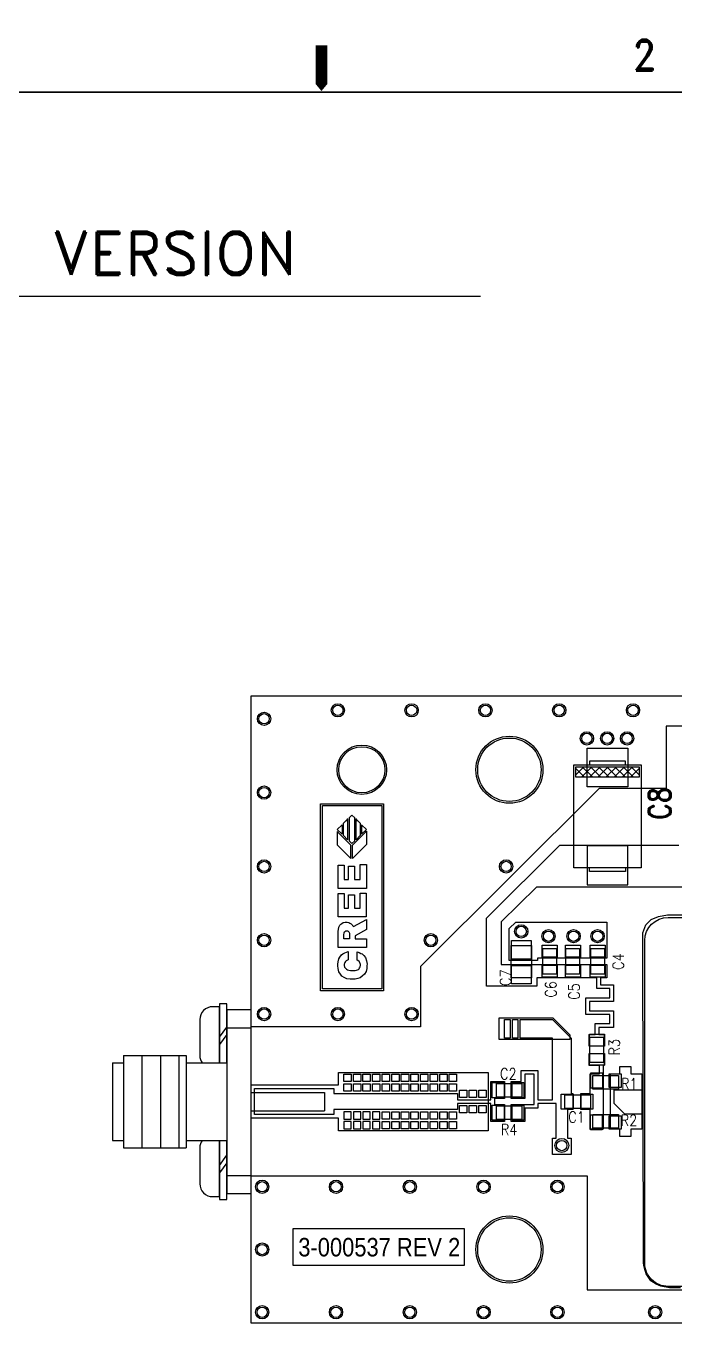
# Model space of a CAD drawing. Header units: inches. Extents: x 10.9 to 26.7, y -6.2 to 5.6.
# Drawn here: x 13.83 to 15.587, y 2.013 to 5.583 of the extents above; entities that cross this region are included whole.
import ezdxf
from ezdxf.enums import TextEntityAlignment as Align

# ---------------------------------------------------------------- set-up
doc = ezdxf.new("R2010")
doc.units = ezdxf.units.IN
doc.header["$MEASUREMENT"] = 0
doc.linetypes.add('FILLPOLYEX', pattern=[101, 100, 1])
doc.linetypes.add('FILLPOLYIN', pattern=[101, 100, 1])
for name, color, linetype in [('BORDER', 9, 'Continuous'), ('COMP', 10, 'Continuous'), ('CUTOUT_FAB_pill-flange', 7, 'Continuous'), ('MASK', 3, 'Continuous'), ('PCBHOLE', 200, 'Continuous'), ('REF_DES', 7, 'Continuous'), ('Substrate_Outline', 2, 'Continuous'), ('TEXT', 7, 'Continuous'), ('TEXT_CLEAR', 7, 'Continuous'), ('TOP', 5, 'Continuous'), ('VIA_28mil', 250, 'Continuous')]:
    doc.layers.add(name, color=color, linetype=linetype)
doc.layers.add('DIM', color=1, linetype='Continuous', plot=False)
doc.layers.add('HARDWARE', color=40, linetype='Continuous', plot=False)
doc.styles.add('ARIAL_NEW', font='ARIAL.TTF', dxfattribs={"width": 0.85})
doc.styles.add('DATE', font='ROMANS.SHX', dxfattribs={"width": 0.55})
doc.styles.add('NAME', font='ROMANS.shx', dxfattribs={"width": 0.6})
doc.styles.add('ROMAND', font='romand.shx')
doc.styles.add('ROMANS', font='romans.shx')

# ---------------------------------------------------------------- blocks, each defined once
blk = doc.blocks.new('CAP0805B')
at = {"layer": 'COMP'}
blk.add_lwpolyline([(0.0435, -0.0275), (-0.0435, -0.0275), (-0.0435, 0.0275), (0.0435, 0.0275)], close=True, dxfattribs=at)
at = {"layer": 'REF_DES', "style": 'ROMAND', "width": 0.85}
blk.add_attdef('REFDES', text='', height=0.06, dxfattribs=at).set_placement((0, -0.03), align=Align.CENTER)
blk = doc.blocks.new('CAP0603A')
at = {"layer": 'COMP'}
blk.add_lwpolyline([(-0.0345, -0.0185), (-0.0345, 0.0185), (0.0345, 0.0185), (0.0345, -0.0185)], close=True, dxfattribs=at)
at = {"layer": 'REF_DES', "style": 'ROMAND', "width": 0.85}
blk.add_attdef('REFDES', text='', height=0.06, dxfattribs=at).set_placement((0, -0.031), align=Align.CENTER)
blk = doc.blocks.new('*X13')
at = {"color": 0}
for p, q in [((-0.1345, 0.0644), (-0.1129, 0.086)), ((-0.1062, 0.062), (-0.1302, 0.086)), ((-0.1062, 0.0841), (-0.1081, 0.086)), ((-0.1345, 0.0423), (-0.1062, 0.0705)), ((-0.1062, 0.0399), (-0.1345, 0.0682)), ((-0.1345, 0.0202), (-0.1062, 0.0484)), ((-0.1062, 0.0178), (-0.1345, 0.0461)), ((-0.1345, -0.0019), (-0.1062, 0.0264)), ((-0.1062, -0.0043), (-0.1345, 0.024)), ((-0.1345, -0.024), (-0.1062, 0.0043)), ((-0.1062, -0.0264), (-0.1345, 0.0019)), ((-0.1345, -0.0461), (-0.1062, -0.0178)), ((-0.1062, -0.0484), (-0.1345, -0.0202)), ((-0.1345, -0.0682), (-0.1062, -0.0399)), ((-0.1062, -0.0705), (-0.1345, -0.0423)), ((-0.1129, -0.086), (-0.1345, -0.0644)), ((-0.1302, -0.086), (-0.1062, -0.062)), ((-0.1081, -0.086), (-0.1062, -0.0841))]:
    blk.add_line(p, q, dxfattribs=at)
blk = doc.blocks.new('TANT2_2')
at = {"layer": 'COMP'}
for points in [[(-0.1395, 0.091), (0.1395, 0.091), (0.1395, -0.091), (-0.1395, -0.091)], [(0.1062, 0.086), (0.1345, 0.086), (0.1345, -0.086), (0.1062, -0.086)]]:
    blk.add_lwpolyline(points, close=True, dxfattribs=at)
for points in [[(-0.1395, -0.049), (-0.1495, -0.049), (-0.1495, 0.049), (-0.1395, 0.049)], [(0.1395, -0.049), (0.1495, -0.049), (0.1495, 0.049), (0.1395, 0.049)]]:
    blk.add_lwpolyline(points, dxfattribs=at)
at = {"layer": 'COMP', "rotation": 180}
blk.add_blockref('*X13', (0, 0), dxfattribs=at)
at = {"layer": 'REF_DES', "style": 'ROMAND', "width": 0.85}
blk.add_attdef('REFDES', text='', height=0.06, dxfattribs=at).set_placement((0, 0), align=Align.CENTER)
blk = doc.blocks.new('block_template(1)_2000')
at = {"layer": 'BORDER'}
blk.add_lwpolyline([(-1.823, -0.14819, 0, 0.0127, 0), (-1.823, -0.14058, 0.00383, 0.00383, 0), (-1.823, -0.13293, 0.00383, 0.00383, 0)], format="xyseb", dxfattribs=at)
at = {"layer": 'BORDER', "const_width": 0.00061}
blk.add_lwpolyline([(-1.3951, -0.14854), (-2.25091, -0.14854), (-2.25091, -0.77875), (-1.3951, -0.77875)], close=True, dxfattribs=at)
at = {"layer": 'BORDER', "style": 'ROMAND', "width": 0.9}
blk.add_text('2', height=0.01017, dxfattribs=at).set_placement((-1.71906, -0.14129))
at = {"layer": 'TEXT'}
for tag, height, style, p in [('REVBL', 0.00533, 'ROMANS', (-1.66436, -0.17826)), ('SFINISH', 0.00269, 'ROMANS', (-1.67501, -0.71093)), ('TITLE1', 0.00665, 'ROMAND', (-1.48586, -0.73643)), ('TITLE2', 0.00665, 'ROMAND', (-1.48586, -0.74709)), ('REV.', 0.00665, 'ROMAND', (-1.40325, -0.76575))]:
    blk.add_attdef(tag, text='', height=height, dxfattribs=dict(at, style=style)).set_placement(p, align=Align.CENTER)
for tag, p, height, style in [('DESCRIPTION', (-1.65103, -0.17826), 0.00533, 'ROMANS'), ('FTOL', (-1.73917, -0.72575), 0.00269, 'ROMANS'), ('DTOL2', (-1.70083, -0.72575), 0.00269, 'ROMANS'), ('ATOL', (-1.67755, -0.72575), 0.00269, 'ROMANS'), ('DTOL3', (-1.70083, -0.72989), 0.00269, 'ROMANS'), ('DRWNO', (-1.48566, -0.76575), 0.00665, 'ROMAND'), ('SCALE', (-1.53667, -0.77549), 0.00426, 'ROMANS'), ('SHTNO', (-1.44224, -0.77562), 0.00426, 'ROMANS')]:
    blk.add_attdef(tag, p, '', height=height, dxfattribs=dict(at, style=style))
for tag, p, style, width in [('DWNBY', (-1.65587, -0.73568), 'NAME', 0.6), ('DDATE', (-1.60794, -0.73568), 'DATE', 0.55), ('CHKBY', (-1.65587, -0.74619), 'NAME', 0.6), ('CDATE', (-1.60794, -0.74619), 'DATE', 0.55), ('ENGBY', (-1.65587, -0.7567), 'NAME', 0.6), ('EDATE', (-1.60794, -0.7567), 'DATE', 0.55), ('QABY', (-1.65587, -0.76721), 'NAME', 0.6), ('QDATE', (-1.60794, -0.76721), 'DATE', 0.55), ('MFGBY', (-1.65587, -0.77772), 'NAME', 0.6), ('MDATE', (-1.60794, -0.77772), 'DATE', 0.55)]:
    blk.add_attdef(tag, p, '', height=0.00533, dxfattribs=dict(at, style=style, width=width))

msp = doc.modelspace()

# ---------------------------------------------------------------- linework, layer by layer
at = {"layer": 'CUTOUT_FAB_pill-flange', "linetype": 'Continuous'}
msp.add_lwpolyline([(15.5065, 3.1055, -0.41421), (15.5695, 3.1685), (15.6095, 3.1685, -0.414217), (15.6725, 3.1055), (15.6725, 2.2315, -0.41421), (15.6095, 2.1685), (15.5695, 2.1685, -0.414217), (15.5065, 2.2315)], format="xyb", close=True, dxfattribs=at)
at = {"layer": 'DIM'}
msp.add_line((11.4351, 4.852), (15.0608, 4.852), dxfattribs=at)
at = {"layer": 'HARDWARE'}
for p, q in [((14.3734, 2.919), (14.3734, 2.419)), ((14.3734, 2.919), (14.4384, 2.919)), ((14.4384, 2.919), (14.4384, 2.419)), ((14.3534, 2.8439), (14.3734, 2.8714)), ((14.3734, 2.869), (14.4384, 2.869)), ((14.3734, 2.8514), (14.3534, 2.8239)), ((14.0934, 2.794), (14.0934, 2.544)), ((14.0934, 2.794), (14.2634, 2.794)), ((14.1434, 2.794), (14.1434, 2.544)), ((14.1934, 2.794), (14.1934, 2.544)), ((14.2434, 2.794), (14.2434, 2.544)), ((14.2634, 2.794), (14.2634, 2.544)), ((14.0634, 2.774), (14.0634, 2.564)), ((14.0634, 2.774), (14.0934, 2.774)), ((14.2634, 2.774), (14.3734, 2.774)), ((14.4384, 2.694), (14.6384, 2.694)), ((14.6384, 2.694), (14.6384, 2.644)), ((14.4384, 2.644), (14.6384, 2.644)), ((14.0634, 2.564), (14.0934, 2.564)), ((14.0934, 2.544), (14.2634, 2.544)), ((14.2634, 2.564), (14.3734, 2.564)), ((14.3534, 2.4962), (14.3734, 2.5237)), ((14.3734, 2.5037), (14.3534, 2.4762)), ((14.3734, 2.469), (14.4384, 2.469)), ((14.4384, 2.419), (14.3734, 2.419))]:
    msp.add_line(p, q, dxfattribs=at)
for points in [[(14.3734, 2.774), (14.3734, 2.9339), (14.3534, 2.9339), (14.3534, 2.774)], [(14.3534, 2.774), (14.3534, 2.9264)], [(14.3534, 2.4042), (14.3734, 2.4042), (14.3734, 2.5641)], [(14.3534, 2.5641), (14.3534, 2.4042)]]:
    msp.add_lwpolyline(points, dxfattribs=at)
for points in [[(14.3534, 2.9264), (14.3354, 2.9264, 0.414214), (14.3004, 2.8914), (14.3004, 2.7944, 0.156445), (14.3069, 2.774)], [(14.3069, 2.5641, 0.156445), (14.3004, 2.5437), (14.3004, 2.4467, 0.414214), (14.3354, 2.4117), (14.3534, 2.4117), (14.3534, 2.5641)]]:
    msp.add_lwpolyline(points, format="xyb", dxfattribs=at)
at = {"layer": 'MASK'}
for points in [[(15.4603, 3.5219), (15.3503, 3.5219), (15.3503, 3.6269), (15.4603, 3.6269)], [(15.3503, 3.2569), (15.4603, 3.2569), (15.4603, 3.3619), (15.3503, 3.3619)], [(15.1115, 2.8965), (15.2575, 2.8965), (15.3035, 2.8505), (15.3035, 2.8375), (15.1115, 2.8375), (15.1115, 2.8965)], [(15.4235, 2.7015), (15.5005, 2.7015), (15.5005, 2.6355), (15.4525, 2.6355), (15.4235, 2.6645), (15.4235, 2.7015)]]:
    msp.add_lwpolyline(points, close=True, dxfattribs=at)
at = {"layer": 'MASK', "color": 3}
for points in [[(14.6275, 3.4765), (14.7985, 3.4765), (14.7985, 2.9695), (14.6275, 2.9695)], [(14.5535, 2.3255), (15.0165, 2.3255), (15.0165, 2.2255), (14.5535, 2.2255)]]:
    msp.add_lwpolyline(points, close=True, dxfattribs=at)
at = {"layer": 'MASK'}
for points in [[(15.6035, 2.1645), (15.5735, 2.1645), (15.5495, 2.1695), (15.5375, 2.1745), (15.5225, 2.1835), (15.5105, 2.2025), (15.5055, 2.2175), (15.5035, 2.2265), (15.5025, 2.2315), (15.5025, 2.2355), (15.5015, 3.1045), (15.5015, 3.1045), (15.5015, 3.1265), (15.5095, 3.1485), (15.5235, 3.1625), (15.5435, 3.1705), (15.5675, 3.1755), (15.5855, 3.1755), (15.6065, 3.1755)], [(14.4395, 2.7145), (14.6765, 2.7145), (14.6765, 2.7485), (15.0815, 2.7485), (15.0815, 2.5905), (14.6765, 2.5905), (14.6765, 2.6245), (14.4395, 2.6245), (14.4395, 2.7145)]]:
    msp.add_lwpolyline(points, dxfattribs=at)
at = {"layer": 'MASK', "linetype": 'Continuous'}
for points in [[(15.1452, 3.0554), (15.1452, 3.1054), (15.1982, 3.1054), (15.1982, 3.0554)], [(15.2692, 3.0929), (15.2692, 3.0609), (15.2282, 3.0609), (15.2282, 3.0929)], [(15.3322, 3.0929), (15.3322, 3.0609), (15.2912, 3.0609), (15.2912, 3.0929)], [(15.3992, 3.0929), (15.3992, 3.0609), (15.3582, 3.0609), (15.3582, 3.0929)], [(15.1452, 2.9884), (15.1452, 3.0384), (15.1982, 3.0384), (15.1982, 2.9884)], [(15.2692, 3.0389), (15.2692, 3.0069), (15.2282, 3.0069), (15.2282, 3.0389)], [(15.3322, 3.0389), (15.3322, 3.0069), (15.2912, 3.0069), (15.2912, 3.0389)], [(15.3992, 3.0389), (15.3992, 3.0069), (15.3582, 3.0069), (15.3582, 3.0389)], [(15.3972, 2.8519), (15.3972, 2.8199), (15.3562, 2.8199), (15.3562, 2.8519)], [(15.3972, 2.7999), (15.3972, 2.7679), (15.3562, 2.7679), (15.3562, 2.7999)], [(15.093, 2.7208), (15.125, 2.7208), (15.125, 2.6798), (15.093, 2.6798)], [(15.147, 2.7208), (15.179, 2.7208), (15.179, 2.6798), (15.147, 2.6798)], [(15.36, 2.7468), (15.392, 2.7468), (15.392, 2.7058), (15.36, 2.7058)], [(15.41, 2.7448), (15.442, 2.7448), (15.442, 2.7078), (15.41, 2.7078)], [(15.28, 2.6898), (15.312, 2.6898), (15.312, 2.6488), (15.28, 2.6488)], [(15.334, 2.6898), (15.366, 2.6898), (15.366, 2.6488), (15.334, 2.6488)], [(15.093, 2.6598), (15.125, 2.6598), (15.125, 2.6188), (15.093, 2.6188)], [(15.147, 2.6598), (15.179, 2.6598), (15.179, 2.6188), (15.147, 2.6188)], [(15.359, 2.6338), (15.391, 2.6338), (15.391, 2.5928), (15.359, 2.5928)], [(15.41, 2.6308), (15.442, 2.6308), (15.442, 2.5948), (15.41, 2.5948)]]:
    msp.add_lwpolyline(points, close=True, dxfattribs=at)
at = {"layer": 'MASK'}
for centre, radius in [((14.4745, 3.7065), 0.018), ((14.6745, 3.7295), 0.018), ((14.8745, 3.7295), 0.018), ((15.0745, 3.7295), 0.018), ((15.2745, 3.7295), 0.018), ((15.4745, 3.7295), 0.018), ((15.3495, 3.6535), 0.018), ((15.4045, 3.6535), 0.018), ((15.4585, 3.6535), 0.018), ((14.4745, 3.5065), 0.018), ((14.4745, 3.3065), 0.018), ((15.1305, 3.3065), 0.018), ((15.1715, 3.1305), 0.018), ((14.4745, 3.1065), 0.018), ((14.9265, 3.1065), 0.018), ((15.2455, 3.1175), 0.018), ((15.3135, 3.1175), 0.018), ((15.3785, 3.1175), 0.018), ((14.4745, 2.9065), 0.018), ((14.6745, 2.9065), 0.018), ((14.8745, 2.9065), 0.018), ((15.2815, 2.5505), 0.019), ((14.4695, 2.4385), 0.018), ((14.6695, 2.4385), 0.018), ((14.8695, 2.4385), 0.018), ((15.0695, 2.4385), 0.018), ((15.2695, 2.4385), 0.018), ((14.4695, 2.2685), 0.018), ((14.4695, 2.0985), 0.018), ((14.6695, 2.0985), 0.018), ((14.8695, 2.0985), 0.018), ((15.0695, 2.0985), 0.018), ((15.2695, 2.0985), 0.018), ((15.5345, 2.0985), 0.018)]:
    msp.add_circle(centre, radius, dxfattribs=at)
at = {"layer": 'MASK', "color": 3}
for centre, radius in [((15.1395, 3.5685), 0.091), ((14.7395, 3.5685), 0.067), ((15.1395, 2.2685), 0.091)]:
    msp.add_circle(centre, radius, dxfattribs=at)
at = {"layer": 'PCBHOLE'}
for centre in [(15.1395, 3.5685), (15.1395, 2.2685)]:
    msp.add_circle(centre, 0.086, dxfattribs=at)
at = {"layer": 'PCBHOLE', "linetype": 'FILLPOLYIN'}
msp.add_circle((14.7395, 3.5685), 0.0625, dxfattribs=at)
at = {"layer": 'Substrate_Outline'}
msp.add_lwpolyline([(14.4395, 3.7685), (17.0395, 3.7685), (17.0395, 2.0685), (14.4395, 2.0685), (14.4395, 3.7685)], close=True, dxfattribs=at)
msp.add_lwpolyline([(14.4395, 3.7685), (17.0395, 3.7685), (17.0395, 2.0685), (14.4395, 2.0685), (14.4395, 3.7685)], close=True, dxfattribs=at)
at = {"layer": 'Substrate_Outline', "color": 253}
msp.add_lwpolyline([(14.4395, 3.7685), (17.0395, 3.7685), (17.0395, 2.0685), (14.4395, 2.0685), (14.4395, 3.7685)], close=True, dxfattribs=at)
at = {"layer": 'TOP', "color": 5}
msp.add_lwpolyline([(15.7115, 3.6865), (15.5645, 3.6865), (15.5645, 3.5175), (15.3825, 3.5175), (14.8985, 3.0355), (14.8985, 2.8715), (14.4395, 2.8715), (14.4395, 3.7685), (14.4395, 3.7685), (17.0395, 3.7685)], dxfattribs=at)
at = {"layer": 'TOP', "color": 6, "linetype": 'FILLPOLYIN'}
msp.add_lwpolyline([(14.7935, 3.4717), (14.7935, 2.9746), (14.6326, 2.9746), (14.6326, 3.4717)], close=True, dxfattribs=at)
at = {"layer": 'TOP', "color": 4, "linetype": 'FILLPOLYEX'}
for points in [[(14.701, 3.4343), (14.701, 3.3787), (14.6897, 3.3902), (14.6897, 3.4233)], [(14.7048, 3.3761), (14.7125, 3.3686), (14.7202, 3.3761), (14.7202, 3.4379), (14.7125, 3.4454), (14.7048, 3.4379)], [(14.7353, 3.4233), (14.7353, 3.3902), (14.7239, 3.3787), (14.7239, 3.4343)], [(14.6859, 3.4196), (14.6859, 3.394), (14.673, 3.407)], [(14.673, 3.3651), (14.7101, 3.3284), (14.7101, 3.3642), (14.673, 3.4009)], [(14.7519, 3.4018), (14.7519, 3.366), (14.714, 3.3284), (14.714, 3.3642)], [(14.739, 3.4196), (14.739, 3.394), (14.7519, 3.407)], [(14.6919, 3.3102), (14.6919, 3.2707), (14.7038, 3.2707), (14.7038, 3.3074), (14.7194, 3.3074), (14.7194, 3.2707), (14.7348, 3.2707), (14.7348, 3.3114), (14.7519, 3.3114), (14.7519, 3.2469), (14.6753, 3.2469), (14.6753, 3.3102)], [(14.6916, 3.2328), (14.6916, 3.1933), (14.7035, 3.1933), (14.7035, 3.23), (14.7192, 3.23), (14.7192, 3.1933), (14.7346, 3.1933), (14.7346, 3.234), (14.7517, 3.234), (14.7517, 3.1695), (14.675, 3.1695), (14.675, 3.2328)], [(14.7074, 3.1532), (14.7109, 3.1508), (14.7135, 3.1483), (14.7145, 3.1467), (14.7166, 3.1433), (14.7523, 3.1623), (14.7523, 3.1355), (14.721, 3.1182), (14.721, 3.1106), (14.7523, 3.1106), (14.7523, 3.0864), (14.6755, 3.0864), (14.6755, 3.1308), (14.6759, 3.1354), (14.6771, 3.1416), (14.6788, 3.1457), (14.6803, 3.1478), (14.6822, 3.1502), (14.6849, 3.1522), (14.6888, 3.1543), (14.6941, 3.1555), (14.6958, 3.1555), (14.7002, 3.1555), (14.7042, 3.1546)], [(14.7028, 3.0757), (14.7028, 3.0533), (14.7003, 3.0525), (14.6972, 3.0507), (14.6949, 3.0486), (14.6933, 3.0459), (14.6923, 3.0431), (14.6919, 3.0421), (14.6919, 3.0395), (14.6919, 3.0379), (14.6929, 3.034), (14.6949, 3.0306), (14.6975, 3.0282), (14.7004, 3.0263), (14.704, 3.0252), (14.7088, 3.0244), (14.7139, 3.0243), (14.7173, 3.0242), (14.7214, 3.0247), (14.7252, 3.0253), (14.7279, 3.0264), (14.7301, 3.0273), (14.732, 3.029), (14.7336, 3.0314), (14.735, 3.0346), (14.7357, 3.038), (14.7355, 3.0408), (14.7353, 3.0431), (14.7344, 3.0456), (14.733, 3.0476), (14.732, 3.0491), (14.7288, 3.0514), (14.7272, 3.0521), (14.7272, 3.0747), (14.7319, 3.0735), (14.7371, 3.0709), (14.7405, 3.0694), (14.7452, 3.0651), (14.7493, 3.0597), (14.7524, 3.0506), (14.7537, 3.0416), (14.7534, 3.0381), (14.7529, 3.0298), (14.7509, 3.022), (14.747, 3.0146), (14.7407, 3.0088), (14.7349, 3.0051), (14.7285, 3.0024), (14.7215, 3.0011), (14.7185, 3.001), (14.7146, 3.0009), (14.7076, 3.0007), (14.6988, 3.0023), (14.6918, 3.0052), (14.6856, 3.0095), (14.6813, 3.0144), (14.6773, 3.0212), (14.6751, 3.0301), (14.6743, 3.0371), (14.6746, 3.0413), (14.675, 3.0477), (14.6772, 3.0557), (14.6797, 3.061), (14.6845, 3.067), (14.6883, 3.0693), (14.6938, 3.0726)]]:
    msp.add_lwpolyline(points, close=True, dxfattribs=at)
at = {"layer": 'TOP', "color": 4}
msp.add_lwpolyline([(15.6855, 3.2505), (15.2125, 3.2505), (15.1175, 3.1565), (15.1175, 3.0405), (15.4035, 3.0405), (15.4035, 3.0045), (15.3865, 3.0045), (15.3865, 2.9855), (15.4215, 2.9855), (15.4215, 2.9405), (15.3565, 2.9405), (15.3565, 2.9155), (15.4215, 2.9155), (15.4215, 2.8705), (15.3815, 2.8705), (15.3815, 2.8515), (15.3965, 2.8515), (15.3965, 2.8195), (15.3555, 2.8195), (15.3555, 2.8515), (15.3715, 2.8515), (15.3715, 2.8805), (15.4115, 2.8805), (15.4115, 2.9055), (15.3465, 2.9055), (15.3465, 2.9505), (15.4115, 2.9505), (15.4115, 2.9755), (15.3765, 2.9755), (15.3765, 3.0045), (15.2135, 3.0045), (15.2135, 2.9825), (15.0775, 2.9825), (15.0775, 3.1665), (15.2765, 3.3645), (15.5985, 3.3645)], dxfattribs=at)
at = {"layer": 'TOP'}
msp.add_lwpolyline([(15.1565, 3.1555), (15.4035, 3.1555), (15.4035, 3.0575), (15.2155, 3.0575), (15.2155, 3.0515), (15.1385, 3.0515), (15.1385, 3.1385), (15.1565, 3.1555)], close=True, dxfattribs=at)
at = {"layer": 'TOP', "color": 4, "linetype": 'FILLPOLYIN'}
msp.add_lwpolyline([(14.7065, 3.1215), (14.7065, 3.1104), (14.691, 3.1104), (14.691, 3.1224), (14.6915, 3.1254), (14.6917, 3.1268), (14.6928, 3.1293), (14.6942, 3.1305), (14.6963, 3.1316), (14.6985, 3.1318), (14.7009, 3.1316), (14.7026, 3.1307), (14.7043, 3.1292), (14.7052, 3.1275), (14.7057, 3.1256), (14.7061, 3.1238)], close=True, dxfattribs=at)
at = {"layer": 'TOP', "color": 4}
for points in [[(15.1265, 2.8915), (15.1415, 2.8915), (15.1415, 2.8415), (15.1265, 2.8415)], [(15.1685, 2.8915), (15.2565, 2.8915), (15.3065, 2.8415), (15.3065, 2.6915), (15.3115, 2.6915), (15.3115, 2.6475), (15.2965, 2.6475), (15.2965, 2.5705), (15.3065, 2.5705), (15.3065, 2.5255), (15.2565, 2.5255), (15.2565, 2.5705), (15.2665, 2.5705), (15.2665, 2.6645), (15.2165, 2.6645), (15.2165, 2.6515), (15.1815, 2.6515), (15.1815, 2.6155), (15.1445, 2.6155), (15.1445, 2.6615), (15.2065, 2.6615), (15.2065, 2.7435), (15.1815, 2.7435), (15.1815, 2.6775), (15.1445, 2.6775), (15.1445, 2.7235), (15.1715, 2.7235), (15.1715, 2.7535), (15.2165, 2.7535), (15.2165, 2.6745), (15.2565, 2.6745), (15.2565, 2.8415), (15.1685, 2.8415), (15.1685, 2.8915)], [(15.1475, 2.8915), (15.1625, 2.8915), (15.1625, 2.8415), (15.1475, 2.8415)], [(15.3555, 2.7995), (15.3965, 2.7995), (15.3965, 2.7675), (15.3935, 2.7675), (15.3935, 2.5945), (15.3585, 2.5945), (15.3585, 2.6475), (15.3335, 2.6475), (15.3335, 2.6915), (15.3585, 2.6915), (15.3585, 2.7445), (15.3835, 2.7445), (15.3835, 2.7675), (15.3555, 2.7675), (15.3555, 2.7995)], [(15.4385, 2.7645), (15.4685, 2.7645), (15.4685, 2.7445), (15.4985, 2.7445), (15.4985, 2.5945), (15.4685, 2.5945), (15.4685, 2.5745), (15.4385, 2.5745), (15.4385, 2.5945), (15.4135, 2.5945), (15.4135, 2.7445), (15.4385, 2.7445), (15.4385, 2.7645)], [(14.4485, 2.7045), (14.6635, 2.7045), (14.6635, 2.6915), (14.6635, 2.6915), (14.6635, 2.6915), (14.9985, 2.6915), (14.9985, 2.6745), (15.0895, 2.6745), (15.0895, 2.7235), (15.1265, 2.7235), (15.1265, 2.6775), (15.0995, 2.6775), (15.0995, 2.6615), (15.1265, 2.6615), (15.1265, 2.6155), (15.0895, 2.6155), (15.0895, 2.6645), (14.9985, 2.6645), (14.9985, 2.6475), (14.6635, 2.6475), (14.6635, 2.6475), (14.6635, 2.6475), (14.6635, 2.6345), (14.4485, 2.6345), (14.4485, 2.7045)], [(14.6905, 2.7435), (14.7105, 2.7435), (14.7105, 2.7235), (14.6905, 2.7235)], [(14.6905, 2.7175), (14.7105, 2.7175), (14.7105, 2.6975), (14.6905, 2.6975)], [(14.7165, 2.7435), (14.7365, 2.7435), (14.7365, 2.7235), (14.7165, 2.7235)], [(14.7165, 2.7175), (14.7365, 2.7175), (14.7365, 2.6975), (14.7165, 2.6975)], [(14.7425, 2.7435), (14.7625, 2.7435), (14.7625, 2.7235), (14.7425, 2.7235)], [(14.7425, 2.7175), (14.7625, 2.7175), (14.7625, 2.6975), (14.7425, 2.6975)], [(14.7685, 2.7435), (14.7885, 2.7435), (14.7885, 2.7235), (14.7685, 2.7235)], [(14.7685, 2.7175), (14.7885, 2.7175), (14.7885, 2.6975), (14.7685, 2.6975)], [(14.7945, 2.7435), (14.8145, 2.7435), (14.8145, 2.7235), (14.7945, 2.7235)], [(14.7945, 2.7175), (14.8145, 2.7175), (14.8145, 2.6975), (14.7945, 2.6975)], [(14.8205, 2.7435), (14.8405, 2.7435), (14.8405, 2.7235), (14.8205, 2.7235)], [(14.8205, 2.7175), (14.8405, 2.7175), (14.8405, 2.6975), (14.8205, 2.6975)], [(14.8465, 2.7435), (14.8665, 2.7435), (14.8665, 2.7235), (14.8465, 2.7235)], [(14.8465, 2.7175), (14.8665, 2.7175), (14.8665, 2.6975), (14.8465, 2.6975)], [(14.8725, 2.7435), (14.8925, 2.7435), (14.8925, 2.7235), (14.8725, 2.7235)], [(14.8725, 2.7175), (14.8925, 2.7175), (14.8925, 2.6975), (14.8725, 2.6975)], [(14.8985, 2.7435), (14.9185, 2.7435), (14.9185, 2.7235), (14.8985, 2.7235)], [(14.8985, 2.7175), (14.9185, 2.7175), (14.9185, 2.6975), (14.8985, 2.6975)], [(14.9245, 2.7435), (14.9445, 2.7435), (14.9445, 2.7235), (14.9245, 2.7235)], [(14.9245, 2.7175), (14.9445, 2.7175), (14.9445, 2.6975), (14.9245, 2.6975)], [(14.9505, 2.7435), (14.9705, 2.7435), (14.9705, 2.7235), (14.9505, 2.7235)], [(14.9505, 2.7175), (14.9705, 2.7175), (14.9705, 2.6975), (14.9505, 2.6975)], [(14.9765, 2.7435), (14.9965, 2.7435), (14.9965, 2.7235), (14.9765, 2.7235)], [(14.9765, 2.7175), (14.9965, 2.7175), (14.9965, 2.6975), (14.9765, 2.6975)], [(15.0045, 2.7005), (15.0245, 2.7005), (15.0245, 2.6805), (15.0045, 2.6805)], [(15.0305, 2.7005), (15.0505, 2.7005), (15.0505, 2.6805), (15.0305, 2.6805)], [(15.0565, 2.7005), (15.0765, 2.7005), (15.0765, 2.6805), (15.0565, 2.6805)], [(14.6905, 2.6214), (14.7105, 2.6214), (14.7105, 2.6414), (14.6905, 2.6414)], [(14.7165, 2.6214), (14.7365, 2.6214), (14.7365, 2.6414), (14.7165, 2.6414)], [(14.7425, 2.6214), (14.7625, 2.6214), (14.7625, 2.6414), (14.7425, 2.6414)], [(14.7685, 2.6214), (14.7885, 2.6214), (14.7885, 2.6414), (14.7685, 2.6414)], [(14.7945, 2.6415), (14.8145, 2.6415), (14.8145, 2.6215), (14.7945, 2.6215)], [(14.8205, 2.6415), (14.8405, 2.6415), (14.8405, 2.6215), (14.8205, 2.6215)], [(14.8465, 2.6415), (14.8665, 2.6415), (14.8665, 2.6215), (14.8465, 2.6215)], [(14.8725, 2.6415), (14.8925, 2.6415), (14.8925, 2.6215), (14.8725, 2.6215)], [(14.8985, 2.6415), (14.9185, 2.6415), (14.9185, 2.6215), (14.8985, 2.6215)], [(14.9245, 2.6415), (14.9445, 2.6415), (14.9445, 2.6215), (14.9245, 2.6215)], [(14.9505, 2.6415), (14.9705, 2.6415), (14.9705, 2.6215), (14.9505, 2.6215)], [(14.9765, 2.6415), (14.9965, 2.6415), (14.9965, 2.6215), (14.9765, 2.6215)], [(15.0045, 2.6585), (15.0245, 2.6585), (15.0245, 2.6385), (15.0045, 2.6385)], [(15.0305, 2.6585), (15.0505, 2.6585), (15.0505, 2.6385), (15.0305, 2.6385)], [(15.0565, 2.6585), (15.0765, 2.6585), (15.0765, 2.6385), (15.0565, 2.6385)], [(14.6905, 2.5954), (14.7105, 2.5954), (14.7105, 2.6154), (14.6905, 2.6154)], [(14.7165, 2.5954), (14.7365, 2.5954), (14.7365, 2.6154), (14.7165, 2.6154)], [(14.7425, 2.5954), (14.7625, 2.5954), (14.7625, 2.6154), (14.7425, 2.6154)], [(14.7685, 2.5954), (14.7885, 2.5954), (14.7885, 2.6154), (14.7685, 2.6154)], [(14.7945, 2.6155), (14.8145, 2.6155), (14.8145, 2.5955), (14.7945, 2.5955)], [(14.8205, 2.6155), (14.8405, 2.6155), (14.8405, 2.5955), (14.8205, 2.5955)], [(14.8465, 2.6155), (14.8665, 2.6155), (14.8665, 2.5955), (14.8465, 2.5955)], [(14.8725, 2.6155), (14.8925, 2.6155), (14.8925, 2.5955), (14.8725, 2.5955)], [(14.8985, 2.6155), (14.9185, 2.6155), (14.9185, 2.5955), (14.8985, 2.5955)], [(14.9245, 2.6155), (14.9445, 2.6155), (14.9445, 2.5955), (14.9245, 2.5955)], [(14.9505, 2.6155), (14.9705, 2.6155), (14.9705, 2.5955), (14.9505, 2.5955)], [(14.9765, 2.6155), (14.9965, 2.6155), (14.9965, 2.5955), (14.9765, 2.5955)]]:
    msp.add_lwpolyline(points, close=True, dxfattribs=at)
at = {"layer": 'TOP'}
msp.add_lwpolyline([(17.0395, 2.0685), (14.4395, 2.0685), (14.4395, 2.4685), (14.4395, 2.4685), (15.3505, 2.4685), (15.3505, 2.1595), (15.7675, 2.1595)], dxfattribs=at)
for p in [(14.6981, 3.4314), (14.701, 3.4342), (14.724, 3.4342), (14.7269, 3.4314)]:
    msp.add_point(p, dxfattribs=at)
at = {"layer": 'VIA_28mil', "color": 7}
for centre in [(14.4745, 3.7065), (14.6745, 3.7295), (14.8745, 3.7295), (15.0745, 3.7295), (15.2745, 3.7295), (15.4745, 3.7295), (15.3495, 3.6535), (15.4045, 3.6535), (15.4585, 3.6535), (14.4745, 3.5065), (14.4745, 3.3065), (15.1305, 3.3065), (15.1715, 3.1305), (14.4745, 3.1065), (14.9265, 3.1065), (15.2455, 3.1175), (15.3135, 3.1175), (15.3785, 3.1175), (14.4745, 2.9065), (14.6745, 2.9065), (14.8745, 2.9065), (15.2813, 2.5502), (14.4695, 2.4385), (14.6695, 2.4385), (14.8695, 2.4385), (15.0695, 2.4385), (15.2695, 2.4385), (14.4695, 2.2685), (14.4695, 2.0985), (14.6695, 2.0985), (14.8695, 2.0985), (15.0695, 2.0985), (15.2695, 2.0985), (15.5345, 2.0985)]:
    msp.add_circle(centre, 0.014, dxfattribs=at)

# ---------------------------------------------------------------- block references
at = {"xscale": 8.112734285119464, "yscale": 8.112734285119465, "zscale": 8.112734285119464}
msp.add_blockref('block_template(1)_2000', (29.4196, 6.6098), dxfattribs=at)
at = {"layer": 'COMP'}
ref = msp.add_blockref('TANT2_2', (15.4053, 3.4419), dxfattribs=dict(at, rotation=90))
ref.add_attrib('REFDES', 'C8', dxfattribs={"layer": 'REF_DES', "height": 0.06, "rotation": 90, "style": 'ROMAND', "width": 0.85}).set_placement((15.5767, 3.4769), align=Align.CENTER)
ref = msp.add_blockref('CAP0805B', (15.1715, 3.0485), dxfattribs=dict(at, rotation=270))
ref.add_attrib('REFDES', 'C7', dxfattribs={"layer": 'REF_DES', "height": 0.03, "rotation": 90, "style": 'ROMAND', "width": 0.85}).set_placement((15.144, 3.005), align=Align.CENTER)
ref = msp.add_blockref('CAP0603A', (15.2483, 3.0493), dxfattribs=dict(at, rotation=90))
ref.add_attrib('REFDES', 'C6', dxfattribs={"layer": 'REF_DES', "height": 0.03, "rotation": 90, "style": 'ROMAND', "width": 0.85}).set_placement((15.2668, 2.9735), align=Align.CENTER)
ref = msp.add_blockref('CAP0603A', (15.3113, 3.0493), dxfattribs=dict(at, rotation=90))
ref.add_attrib('REFDES', 'C5', dxfattribs={"layer": 'REF_DES', "height": 0.03, "rotation": 90, "style": 'ROMAND', "width": 0.85}).set_placement((15.3298, 2.9674), align=Align.CENTER)
ref = msp.add_blockref('CAP0603A', (15.3783, 3.0493), dxfattribs=dict(at, rotation=90))
ref.add_attrib('REFDES', 'C4', dxfattribs={"layer": 'REF_DES', "height": 0.03, "rotation": 90, "style": 'ROMAND', "width": 0.85}).set_placement((15.4495, 3.0485), align=Align.CENTER)
ref = msp.add_blockref('CAP0603A', (15.3763, 2.8093), dxfattribs=dict(at, rotation=90))
ref.add_attrib('REFDES', 'R3', dxfattribs={"layer": 'REF_DES', "height": 0.03, "rotation": 90, "style": 'ROMAND', "width": 0.85}).set_placement((15.4385, 2.8165), align=Align.CENTER)
ref = msp.add_blockref('CAP0603A', (15.1386, 2.6999), dxfattribs=at)
ref.add_attrib('REFDES', 'C2', dxfattribs={"layer": 'REF_DES', "height": 0.03, "style": 'ROMAND', "width": 0.85}).set_placement((15.1365, 2.7295), align=Align.CENTER)
ref = msp.add_blockref('CAP0603A', (15.4004, 2.7211), dxfattribs=at)
ref.add_attrib('REFDES', 'R1', dxfattribs={"layer": 'REF_DES', "height": 0.03, "style": 'ROMAND', "width": 0.85}).set_placement((15.4645, 2.7026), align=Align.CENTER)
ref = msp.add_blockref('CAP0603A', (15.3244, 2.6691), dxfattribs=at)
ref.add_attrib('REFDES', 'C1', dxfattribs={"layer": 'REF_DES', "height": 0.03, "style": 'ROMAND', "width": 0.85}).set_placement((15.3215, 2.6125), align=Align.CENTER)
ref = msp.add_blockref('CAP0603A', (15.1386, 2.6389), dxfattribs=at)
ref.add_attrib('REFDES', 'R4', dxfattribs={"layer": 'REF_DES', "height": 0.03, "style": 'ROMAND', "width": 0.85}).set_placement((15.1385, 2.5785), align=Align.CENTER)
ref = msp.add_blockref('CAP0603A', (15.4004, 2.6161), dxfattribs=at)
ref.add_attrib('REFDES', 'R2', dxfattribs={"layer": 'REF_DES', "height": 0.03, "style": 'ROMAND', "width": 0.85}).set_placement((15.4635, 2.6035), align=Align.CENTER)

# ---------------------------------------------------------------- texts
at = {"layer": 'DIM', "linetype": 'Continuous', "style": 'ROMAND'}
msp.add_text('CUSTOMER + RF PRODUCTION VERSION', height=0.117, dxfattribs=at).set_placement((11.4544, 4.9095))
at = {"layer": 'TEXT_CLEAR', "color": 6, "linetype": 'FILLPOLYIN', "style": 'ARIAL_NEW', "width": 0.85}
msp.add_text('3-000537 REV 2', height=0.05, dxfattribs=at).set_placement((14.5673, 2.2498))

doc.saveas('drawing.dxf')
